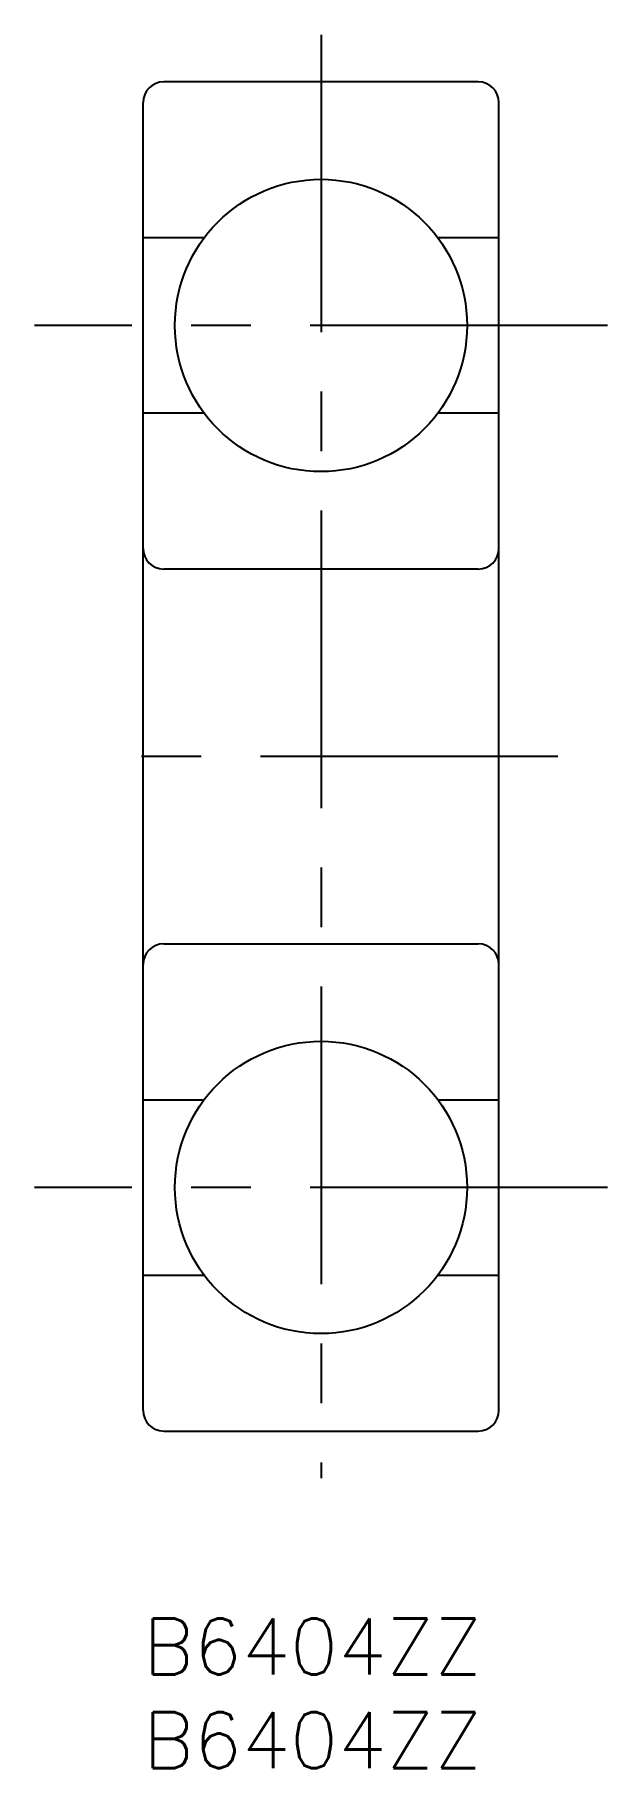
# Model space of a CAD drawing. Extents: x -5.8 to 24.8, y -8 to 84.5.
import ezdxf

# ---------------------------------------------------------------- set-up
doc = ezdxf.new("R2010")
doc.units = 0
doc.header["$LTSCALE"] = 0.5
doc.linetypes.add('CENTER', pattern=[50.8, 31.75, -6.35, 6.35, -6.35])
for name, color, linetype in [('MSM_CENTER', 1, 'CENTER'), ('MSM_CONTINUOUS', 7, 'CONTINUOUS'), ('MSM_PART_NUMBER', 7, 'CONTINUOUS')]:
    doc.layers.add(name, color=color, linetype=linetype)
doc.styles.get("Standard").update_dxf_attribs({"font": 'txt.shx', "height": 3, "bigfont": 'bigfont.shx'})

msp = doc.modelspace()

# ---------------------------------------------------------------- linework, layer by layer
at = {"layer": 'MSM_CENTER'}
for p, q in [((9.5, 84.52), (9.5, 7.48)), ((24.794, 69), (-5.794, 69)), ((22.144, 46), (-3.145, 46)), ((24.794, 23), (-5.794, 23))]:
    msp.add_line(p, q, dxfattribs=at)
at = {"layer": 'MSM_CONTINUOUS'}
for p, q in [((17.9, 82), (1.1, 82)), ((0, 11.1), (0, 80.9)), ((19, 11.1), (19, 80.9)), ((3.26, 73.68), (0, 73.68)), ((19, 73.68), (15.74, 73.68)), ((3.26, 64.32), (0, 64.32)), ((19, 64.32), (15.74, 64.32)), ((17.9, 56), (1.1, 56)), ((1.1, 36), (17.9, 36)), ((0, 27.68), (3.26, 27.68)), ((15.74, 27.68), (19, 27.68)), ((0, 18.32), (3.26, 18.32)), ((15.74, 18.32), (19, 18.32)), ((1.1, 10), (17.9, 10))]:
    msp.add_line(p, q, dxfattribs=at)
for centre in [(9.5, 69), (9.5, 23)]:
    msp.add_circle(centre, 7.8, dxfattribs=at)
for centre, start, end in [((1.1, 80.9), 90, 180), ((17.9, 80.9), 360, 90), ((1.1, 57.1), 180, 270), ((17.9, 57.1), 270, 0), ((1.1, 34.9), 90, 180), ((17.9, 34.9), 0, 90), ((1.1, 11.1), 180, 270), ((17.9, 11.1), 270, 0)]:
    msp.add_arc(centre, 1.1, start, end, dxfattribs=at)

# ---------------------------------------------------------------- texts
at = {"layer": 'MSM_PART_NUMBER'}
for p in [(0, -3), (0, -8)]:
    msp.add_text('B6404ZZ', height=3, dxfattribs=at).set_placement(p)

doc.saveas('drawing.dxf')
